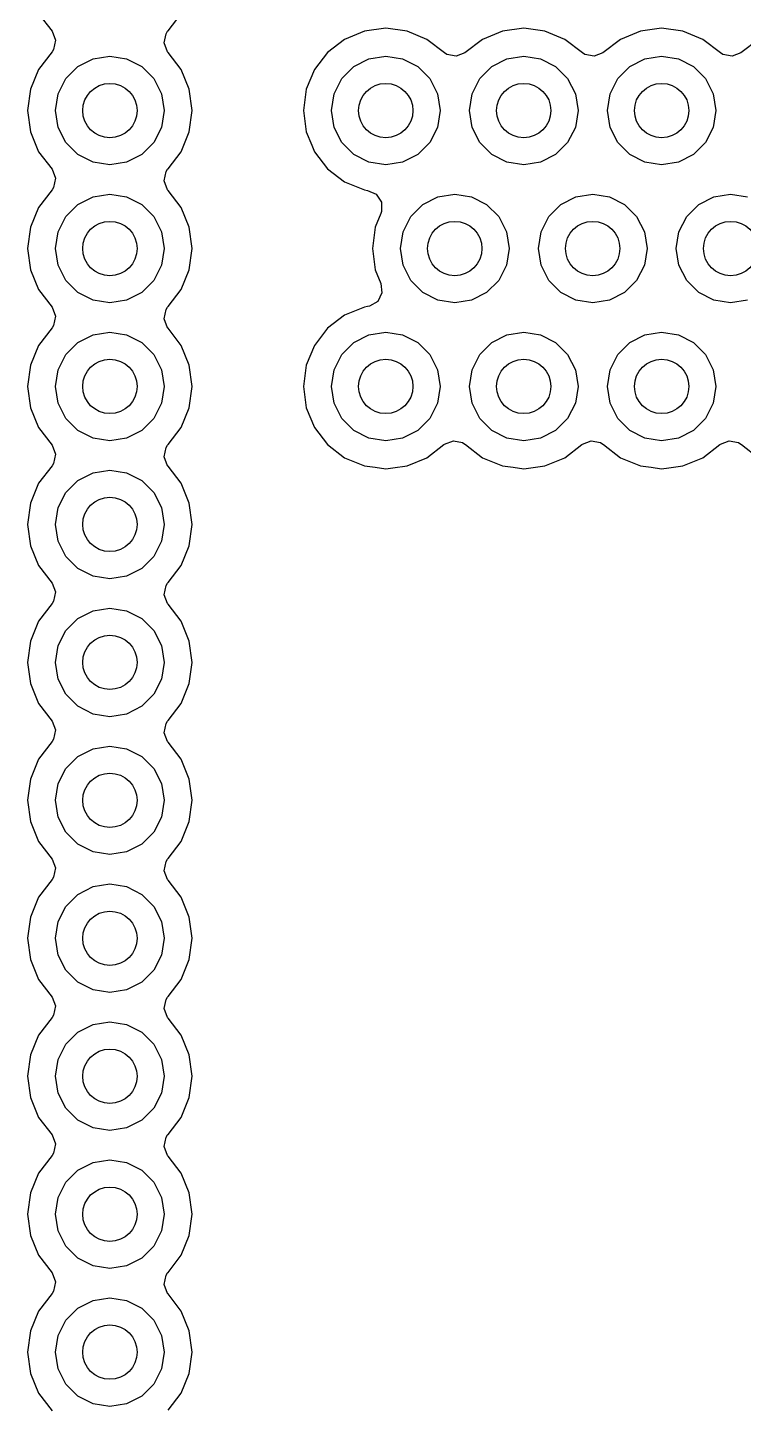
# Model space of a CAD drawing. Extents: x 116 to 183, y -128 to -37.6.
# Drawn here: x 150.27 to 155.54, y -107.86 to -97.69 of the extents above; entities that cross this region are included whole.
import ezdxf

# ---------------------------------------------------------------- set-up
doc = ezdxf.new("R2010")
doc.units = 0
doc.layers.add('BLACK', color=7, linetype='CONTINUOUS')

msp = doc.modelspace()

# ---------------------------------------------------------------- linework, layer by layer
at = {"layer": 'BLACK', "linetype": 'CONTINUOUS'}
for p, q in [((150.351464, -97.584842), (150.450965, -97.714514)), ((151.304282, -97.710282), (151.400536, -97.584841)), ((150.450965, -97.714514), (150.476159, -97.779683)), ((151.289878, -97.731873), (151.301034, -97.714513)), ((151.301034, -97.714513), (151.304278, -97.710284)), ((151.304278, -97.710284), (151.304282, -97.710282)), ((152.751237, -97.712956), (152.60516, -97.773463)), ((152.751239, -97.712955), (152.751237, -97.712956)), ((152.907999, -97.692318), (152.751239, -97.712955)), ((152.908001, -97.692318), (152.907999, -97.692318)), ((153.06476, -97.712955), (152.908001, -97.692318)), ((153.064762, -97.712956), (153.06476, -97.712955)), ((153.210842, -97.773464), (153.064762, -97.712956)), ((153.767237, -97.712956), (153.621157, -97.773464)), ((153.767239, -97.712955), (153.767237, -97.712956)), ((153.923999, -97.692318), (153.767239, -97.712955)), ((153.924001, -97.692318), (153.923999, -97.692318)), ((154.08076, -97.712955), (153.924001, -97.692318)), ((154.080762, -97.712956), (154.08076, -97.712955)), ((154.226842, -97.773464), (154.080762, -97.712956)), ((154.783237, -97.712956), (154.637157, -97.773464)), ((154.783239, -97.712955), (154.783237, -97.712956)), ((154.939999, -97.692318), (154.783239, -97.712955)), ((154.940001, -97.692318), (154.939999, -97.692318)), ((155.09676, -97.712955), (154.940001, -97.692318)), ((155.096762, -97.712956), (155.09676, -97.712955)), ((155.242842, -97.773464), (155.096762, -97.712956)), ((150.476159, -97.779683), (150.462121, -97.848128)), ((151.27584, -97.800318), (151.289878, -97.731873)), ((151.301034, -97.865487), (151.27584, -97.800318)), ((152.60516, -97.773463), (152.479718, -97.869718)), ((153.340514, -97.872965), (153.210842, -97.773464)), ((153.621157, -97.773464), (153.491486, -97.872965)), ((154.356514, -97.872965), (154.226842, -97.773464)), ((154.637157, -97.773464), (154.507486, -97.872965)), ((155.372514, -97.872965), (155.242842, -97.773464)), ((155.653157, -97.773464), (155.523486, -97.872965)), ((150.450965, -97.865486), (150.351464, -97.995157)), ((150.462121, -97.848128), (150.450965, -97.865486)), ((150.640886, -97.974393), (150.752393, -97.917577)), ((150.752393, -97.917577), (150.876, -97.898)), ((150.876, -97.898), (150.999607, -97.917577)), ((150.999607, -97.917577), (151.111114, -97.974393)), ((151.304278, -97.869715), (151.301034, -97.865487)), ((151.304282, -97.869718), (151.304278, -97.869715)), ((151.400536, -97.995159), (151.304282, -97.869718)), ((152.479718, -97.869718), (152.383463, -97.99516)), ((152.672886, -97.974393), (152.784393, -97.917577)), ((152.784393, -97.917577), (152.908, -97.898)), ((152.908, -97.898), (153.031607, -97.917577)), ((153.031607, -97.917577), (153.143114, -97.974393)), ((153.357872, -97.884121), (153.340514, -97.872965)), ((153.426317, -97.898159), (153.357872, -97.884121)), ((153.491486, -97.872965), (153.426317, -97.898159)), ((153.688886, -97.974393), (153.800393, -97.917577)), ((153.800393, -97.917577), (153.924, -97.898)), ((153.924, -97.898), (154.047607, -97.917577)), ((154.047607, -97.917577), (154.159114, -97.974393)), ((154.373872, -97.884121), (154.356514, -97.872965)), ((154.442317, -97.898159), (154.373872, -97.884121)), ((154.507486, -97.872965), (154.442317, -97.898159)), ((154.704886, -97.974393), (154.816393, -97.917577)), ((154.816393, -97.917577), (154.94, -97.898)), ((154.94, -97.898), (155.063607, -97.917577)), ((155.063607, -97.917577), (155.175114, -97.974393)), ((155.389872, -97.884121), (155.372514, -97.872965)), ((155.458317, -97.898159), (155.389872, -97.884121)), ((155.523486, -97.872965), (155.458317, -97.898159)), ((150.351464, -97.995157), (150.290956, -98.141237)), ((150.552393, -98.062886), (150.640886, -97.974393)), ((151.111114, -97.974393), (151.199607, -98.062886)), ((151.461044, -98.141238), (151.400536, -97.995159)), ((152.383463, -97.99516), (152.322956, -98.141237)), ((152.584393, -98.062886), (152.672886, -97.974393)), ((153.143114, -97.974393), (153.231607, -98.062886)), ((153.600393, -98.062886), (153.688886, -97.974393)), ((154.159114, -97.974393), (154.247607, -98.062886)), ((154.616393, -98.062886), (154.704886, -97.974393)), ((155.175114, -97.974393), (155.263607, -98.062886)), ((150.495577, -98.174393), (150.552393, -98.062886)), ((151.199607, -98.062886), (151.256423, -98.174393)), ((152.527577, -98.174393), (152.584393, -98.062886)), ((153.231607, -98.062886), (153.288423, -98.174393)), ((153.543577, -98.174393), (153.600393, -98.062886)), ((154.247607, -98.062886), (154.304423, -98.174393)), ((154.559577, -98.174393), (154.616393, -98.062886)), ((155.263607, -98.062886), (155.320423, -98.174393)), ((150.290955, -98.141239), (150.270318, -98.297998)), ((150.290956, -98.141237), (150.290955, -98.141239)), ((150.476, -98.298), (150.495577, -98.174393)), ((151.256423, -98.174393), (151.276, -98.298)), ((151.481682, -98.297998), (151.461044, -98.141238)), ((152.322955, -98.141239), (152.302318, -98.297998)), ((152.322956, -98.141237), (152.322955, -98.141239)), ((152.508, -98.298), (152.527577, -98.174393)), ((153.288423, -98.174393), (153.308, -98.298)), ((153.524, -98.298), (153.543577, -98.174393)), ((154.304423, -98.174393), (154.324, -98.298)), ((154.54, -98.298), (154.559577, -98.174393)), ((155.320423, -98.174393), (155.34, -98.298)), ((150.270318, -98.297998), (150.270318, -98.298001)), ((150.270318, -98.298001), (150.290955, -98.45476)), ((150.495577, -98.421607), (150.476, -98.298)), ((151.276, -98.298), (151.256423, -98.421607)), ((151.461044, -98.454762), (151.481682, -98.298)), ((151.481682, -98.298), (151.481682, -98.297998)), ((152.302318, -98.297998), (152.302318, -98.298001)), ((152.302318, -98.298001), (152.322955, -98.45476)), ((152.527577, -98.421607), (152.508, -98.298)), ((153.308, -98.298), (153.288423, -98.421607)), ((153.543577, -98.421607), (153.524, -98.298)), ((154.324, -98.298), (154.304423, -98.421607)), ((154.559577, -98.421607), (154.54, -98.298)), ((155.34, -98.298), (155.320423, -98.421607)), ((150.552393, -98.533114), (150.495577, -98.421607)), ((151.256423, -98.421607), (151.199607, -98.533114)), ((152.584393, -98.533114), (152.527577, -98.421607)), ((153.288423, -98.421607), (153.231607, -98.533114)), ((153.600393, -98.533114), (153.543577, -98.421607)), ((154.304423, -98.421607), (154.247607, -98.533114)), ((154.616393, -98.533114), (154.559577, -98.421607)), ((155.320423, -98.421607), (155.263607, -98.533114)), ((150.290955, -98.45476), (150.290956, -98.454762)), ((150.290956, -98.454762), (150.351464, -98.600842)), ((150.640886, -98.621607), (150.552393, -98.533114)), ((151.199607, -98.533114), (151.111114, -98.621607)), ((151.400536, -98.600841), (151.461044, -98.454762)), ((152.322955, -98.45476), (152.322956, -98.454762)), ((152.322956, -98.454762), (152.364019, -98.553898)), ((152.672886, -98.621607), (152.584393, -98.533114)), ((153.231607, -98.533114), (153.143114, -98.621607)), ((153.688886, -98.621607), (153.600393, -98.533114)), ((154.247607, -98.533114), (154.159114, -98.621607)), ((154.704886, -98.621607), (154.616393, -98.533114)), ((155.263607, -98.533114), (155.175114, -98.621607)), ((150.351464, -98.600842), (150.450965, -98.730514)), ((150.752393, -98.678423), (150.640886, -98.621607)), ((151.111114, -98.621607), (150.999607, -98.678423)), ((151.304282, -98.726282), (151.400536, -98.600841)), ((152.364019, -98.553898), (152.383464, -98.600841)), ((152.383464, -98.600841), (152.479718, -98.726282)), ((152.784393, -98.678423), (152.672886, -98.621607)), ((153.143114, -98.621607), (153.031607, -98.678423)), ((153.800393, -98.678423), (153.688886, -98.621607)), ((154.159114, -98.621607), (154.047607, -98.678423)), ((154.816393, -98.678423), (154.704886, -98.621607)), ((155.175114, -98.621607), (155.063607, -98.678423)), ((150.450965, -98.730514), (150.476159, -98.795683)), ((150.876, -98.698), (150.752393, -98.678423)), ((150.999607, -98.678423), (150.876, -98.698)), ((151.289878, -98.747873), (151.301034, -98.730513)), ((151.301034, -98.730513), (151.304278, -98.726284)), ((151.304278, -98.726284), (151.304282, -98.726282)), ((152.479718, -98.726282), (152.605159, -98.822536)), ((152.908, -98.698), (152.784393, -98.678423)), ((153.031607, -98.678423), (152.908, -98.698)), ((153.924, -98.698), (153.800393, -98.678423)), ((154.047607, -98.678423), (153.924, -98.698)), ((154.94, -98.698), (154.816393, -98.678423)), ((155.063607, -98.678423), (154.94, -98.698)), ((150.476159, -98.795683), (150.462121, -98.864128)), ((151.27584, -98.816318), (151.289878, -98.747873)), ((151.301034, -98.881487), (151.27584, -98.816318)), ((152.605159, -98.822536), (152.751238, -98.883044)), ((150.450965, -98.881486), (150.351464, -99.011157)), ((150.462121, -98.864128), (150.450965, -98.881486)), ((150.640886, -98.990393), (150.752393, -98.933577)), ((150.752393, -98.933577), (150.876, -98.914)), ((150.876, -98.914), (150.999607, -98.933577)), ((150.999607, -98.933577), (151.111114, -98.990393)), ((151.304278, -98.885715), (151.301034, -98.881487)), ((151.304282, -98.885718), (151.304278, -98.885715)), ((151.400536, -99.011159), (151.304282, -98.885718)), ((152.751238, -98.883044), (152.774316, -98.886082)), ((152.774316, -98.886082), (152.838213, -98.914348)), ((152.838213, -98.914348), (152.876685, -98.972672)), ((153.180886, -98.990393), (153.292393, -98.933577)), ((153.292393, -98.933577), (153.416, -98.914)), ((153.416, -98.914), (153.539607, -98.933577)), ((153.539607, -98.933577), (153.651114, -98.990393)), ((154.196886, -98.990393), (154.308393, -98.933577)), ((154.308393, -98.933577), (154.432, -98.914)), ((154.432, -98.914), (154.555607, -98.933577)), ((154.555607, -98.933577), (154.667114, -98.990393)), ((155.212886, -98.990393), (155.324393, -98.933577)), ((155.324393, -98.933577), (155.448, -98.914)), ((155.448, -98.914), (155.571607, -98.933577)), ((150.351464, -99.011157), (150.290956, -99.157237)), ((150.552393, -99.078886), (150.640886, -98.990393)), ((151.111114, -98.990393), (151.199607, -99.078886)), ((151.461044, -99.157238), (151.400536, -99.011159)), ((152.877517, -99.042537), (152.872693, -99.056473)), ((152.876685, -98.972672), (152.877517, -99.042537)), ((153.092393, -99.078886), (153.180886, -98.990393)), ((153.651114, -98.990393), (153.739607, -99.078886)), ((154.108393, -99.078886), (154.196886, -98.990393)), ((154.667114, -98.990393), (154.755607, -99.078886)), ((155.124393, -99.078886), (155.212886, -98.990393)), ((150.495577, -99.190393), (150.552393, -99.078886)), ((151.199607, -99.078886), (151.256423, -99.190393)), ((152.872693, -99.056473), (152.830957, -99.157234)), ((153.035577, -99.190393), (153.092393, -99.078886)), ((153.739607, -99.078886), (153.796423, -99.190393)), ((154.051577, -99.190393), (154.108393, -99.078886)), ((154.755607, -99.078886), (154.812423, -99.190393)), ((155.067577, -99.190393), (155.124393, -99.078886)), ((150.290955, -99.157239), (150.270318, -99.313998)), ((150.290956, -99.157237), (150.290955, -99.157239)), ((150.476, -99.314), (150.495577, -99.190393)), ((151.256423, -99.190393), (151.276, -99.314)), ((151.481682, -99.314), (151.461044, -99.157238)), ((152.830955, -99.157239), (152.810318, -99.313998)), ((152.830957, -99.157234), (152.830955, -99.157239)), ((153.016, -99.314), (153.035577, -99.190393)), ((153.796423, -99.190393), (153.816, -99.314)), ((154.032, -99.314), (154.051577, -99.190393)), ((154.812423, -99.190393), (154.832, -99.314)), ((155.048, -99.314), (155.067577, -99.190393)), ((150.270318, -99.313998), (150.270318, -99.314001)), ((150.270318, -99.314001), (150.290955, -99.47076)), ((150.495577, -99.437607), (150.476, -99.314)), ((151.276, -99.314), (151.256423, -99.437607)), ((151.461044, -99.470762), (151.481682, -99.314)), ((152.810318, -99.313998), (152.810318, -99.314001)), ((152.810318, -99.314001), (152.830955, -99.47076)), ((153.035577, -99.437607), (153.016, -99.314)), ((153.816, -99.314), (153.796423, -99.437607)), ((154.051577, -99.437607), (154.032, -99.314)), ((154.832, -99.314), (154.812423, -99.437607)), ((155.067577, -99.437607), (155.048, -99.314)), ((150.552393, -99.549114), (150.495577, -99.437607)), ((151.256423, -99.437607), (151.199607, -99.549114)), ((153.092393, -99.549114), (153.035577, -99.437607)), ((153.796423, -99.437607), (153.739607, -99.549114)), ((154.108393, -99.549114), (154.051577, -99.437607)), ((154.812423, -99.437607), (154.755607, -99.549114)), ((155.124393, -99.549114), (155.067577, -99.437607)), ((150.290955, -99.47076), (150.290956, -99.470762)), ((150.290956, -99.470762), (150.351464, -99.616842)), ((150.640886, -99.637607), (150.552393, -99.549114)), ((151.199607, -99.549114), (151.111114, -99.637607)), ((151.400536, -99.616841), (151.461044, -99.470762)), ((152.830955, -99.47076), (152.830957, -99.470765)), ((152.830957, -99.470765), (152.872693, -99.571526)), ((153.180886, -99.637607), (153.092393, -99.549114)), ((153.739607, -99.549114), (153.651114, -99.637607)), ((154.196886, -99.637607), (154.108393, -99.549114)), ((154.755607, -99.549114), (154.667114, -99.637607)), ((155.212886, -99.637607), (155.124393, -99.549114)), ((150.351464, -99.616842), (150.450965, -99.746514)), ((150.752393, -99.694423), (150.640886, -99.637607)), ((151.111114, -99.637607), (150.999607, -99.694423)), ((151.304282, -99.742282), (151.400536, -99.616841)), ((152.880162, -99.640995), (152.848886, -99.703474)), ((152.872693, -99.571526), (152.880162, -99.640995)), ((153.292393, -99.694423), (153.180886, -99.637607)), ((153.651114, -99.637607), (153.539607, -99.694423)), ((154.308393, -99.694423), (154.196886, -99.637607)), ((154.667114, -99.637607), (154.555607, -99.694423)), ((155.324393, -99.694423), (155.212886, -99.637607)), ((150.450965, -99.746514), (150.476159, -99.811683)), ((150.876, -99.714), (150.752393, -99.694423)), ((150.999607, -99.694423), (150.876, -99.714)), ((151.289878, -99.763873), (151.301034, -99.746513)), ((151.301034, -99.746513), (151.304278, -99.742284)), ((151.304278, -99.742284), (151.304282, -99.742282)), ((152.751237, -99.744956), (152.60516, -99.805463)), ((152.751238, -99.744956), (152.751237, -99.744956)), ((152.77432, -99.741917), (152.751238, -99.744956)), ((152.788797, -99.739126), (152.77432, -99.741917)), ((152.848886, -99.703474), (152.788797, -99.739126)), ((153.416, -99.714), (153.292393, -99.694423)), ((153.539607, -99.694423), (153.416, -99.714)), ((154.432, -99.714), (154.308393, -99.694423)), ((154.555607, -99.694423), (154.432, -99.714)), ((155.448, -99.714), (155.324393, -99.694423)), ((155.571607, -99.694423), (155.448, -99.714)), ((150.476159, -99.811683), (150.462121, -99.880128)), ((151.27584, -99.832318), (151.289878, -99.763873)), ((151.301034, -99.897487), (151.27584, -99.832318)), ((152.60516, -99.805463), (152.479718, -99.901718)), ((150.450965, -99.897486), (150.351464, -100.027157)), ((150.462121, -99.880128), (150.450965, -99.897486)), ((150.640886, -100.006393), (150.752393, -99.949577)), ((150.752393, -99.949577), (150.876, -99.93)), ((150.876, -99.93), (150.999607, -99.949577)), ((150.999607, -99.949577), (151.111114, -100.006393)), ((151.304278, -99.901715), (151.301034, -99.897487)), ((151.304282, -99.901718), (151.304278, -99.901715)), ((151.400536, -100.027159), (151.304282, -99.901718)), ((152.479718, -99.901718), (152.383463, -100.02716)), ((152.672886, -100.006393), (152.784393, -99.949577)), ((152.784393, -99.949577), (152.908, -99.93)), ((152.908, -99.93), (153.031607, -99.949577)), ((153.031607, -99.949577), (153.143114, -100.006393)), ((153.688886, -100.006393), (153.800393, -99.949577)), ((153.800393, -99.949577), (153.924, -99.93)), ((153.924, -99.93), (154.047607, -99.949577)), ((154.047607, -99.949577), (154.159114, -100.006393)), ((154.704886, -100.006393), (154.816393, -99.949577)), ((154.816393, -99.949577), (154.94, -99.93)), ((154.94, -99.93), (155.063607, -99.949577)), ((155.063607, -99.949577), (155.175114, -100.006393)), ((150.351464, -100.027157), (150.290956, -100.173237)), ((150.552393, -100.094886), (150.640886, -100.006393)), ((151.111114, -100.006393), (151.199607, -100.094886)), ((151.461044, -100.173238), (151.400536, -100.027159)), ((152.383463, -100.02716), (152.322956, -100.173237)), ((152.584393, -100.094886), (152.672886, -100.006393)), ((153.143114, -100.006393), (153.231607, -100.094886)), ((153.600393, -100.094886), (153.688886, -100.006393)), ((154.159114, -100.006393), (154.247607, -100.094886)), ((154.616393, -100.094886), (154.704886, -100.006393)), ((155.175114, -100.006393), (155.263607, -100.094886)), ((150.495577, -100.206393), (150.552393, -100.094886)), ((151.199607, -100.094886), (151.256423, -100.206393)), ((152.527577, -100.206393), (152.584393, -100.094886)), ((153.231607, -100.094886), (153.288423, -100.206393)), ((153.543577, -100.206393), (153.600393, -100.094886)), ((154.247607, -100.094886), (154.304423, -100.206393)), ((154.559577, -100.206393), (154.616393, -100.094886)), ((155.263607, -100.094886), (155.320423, -100.206393)), ((150.290955, -100.173239), (150.270318, -100.329998)), ((150.290956, -100.173237), (150.290955, -100.173239)), ((150.476, -100.33), (150.495577, -100.206393)), ((151.256423, -100.206393), (151.276, -100.33)), ((151.481682, -100.33), (151.461044, -100.173238)), ((152.322955, -100.173239), (152.302318, -100.329998)), ((152.322956, -100.173237), (152.322955, -100.173239)), ((152.508, -100.33), (152.527577, -100.206393)), ((153.288423, -100.206393), (153.308, -100.33)), ((153.524, -100.33), (153.543577, -100.206393)), ((154.304423, -100.206393), (154.324, -100.33)), ((154.54, -100.33), (154.559577, -100.206393)), ((155.320423, -100.206393), (155.34, -100.33)), ((150.270318, -100.329998), (150.270318, -100.330001)), ((150.270318, -100.330001), (150.290955, -100.48676)), ((150.495577, -100.453607), (150.476, -100.33)), ((151.276, -100.33), (151.256423, -100.453607)), ((151.461044, -100.486762), (151.481682, -100.33)), ((152.302318, -100.329998), (152.302318, -100.330001)), ((152.302318, -100.330001), (152.322955, -100.48676)), ((152.527577, -100.453607), (152.508, -100.33)), ((153.308, -100.33), (153.288423, -100.453607)), ((153.543577, -100.453607), (153.524, -100.33)), ((154.324, -100.33), (154.304423, -100.453607)), ((154.559577, -100.453607), (154.54, -100.33)), ((155.34, -100.33), (155.320423, -100.453607)), ((150.552393, -100.565114), (150.495577, -100.453607)), ((151.256423, -100.453607), (151.199607, -100.565114)), ((152.584393, -100.565114), (152.527577, -100.453607)), ((153.288423, -100.453607), (153.231607, -100.565114)), ((153.600393, -100.565114), (153.543577, -100.453607)), ((154.304423, -100.453607), (154.247607, -100.565114)), ((154.616393, -100.565114), (154.559577, -100.453607)), ((155.320423, -100.453607), (155.263607, -100.565114)), ((150.290955, -100.48676), (150.290956, -100.486762)), ((150.290956, -100.486762), (150.351464, -100.632842)), ((150.640886, -100.653607), (150.552393, -100.565114)), ((151.199607, -100.565114), (151.111114, -100.653607)), ((151.400536, -100.632841), (151.461044, -100.486762)), ((152.322955, -100.48676), (152.322956, -100.486762)), ((152.322956, -100.486762), (152.383464, -100.632841)), ((152.672886, -100.653607), (152.584393, -100.565114)), ((153.231607, -100.565114), (153.143114, -100.653607)), ((153.688886, -100.653607), (153.600393, -100.565114)), ((154.247607, -100.565114), (154.159114, -100.653607)), ((154.704886, -100.653607), (154.616393, -100.565114)), ((155.263607, -100.565114), (155.175114, -100.653607)), ((150.351464, -100.632842), (150.450965, -100.762514)), ((150.752393, -100.710423), (150.640886, -100.653607)), ((151.111114, -100.653607), (150.999607, -100.710423)), ((151.304282, -100.758282), (151.400536, -100.632841)), ((152.383464, -100.632841), (152.479718, -100.758282)), ((152.784393, -100.710423), (152.672886, -100.653607)), ((153.143114, -100.653607), (153.031607, -100.710423)), ((153.800393, -100.710423), (153.688886, -100.653607)), ((154.159114, -100.653607), (154.047607, -100.710423)), ((154.816393, -100.710423), (154.704886, -100.653607)), ((155.175114, -100.653607), (155.063607, -100.710423)), ((150.450965, -100.762514), (150.476159, -100.827683)), ((150.876, -100.73), (150.752393, -100.710423)), ((150.999607, -100.710423), (150.876, -100.73)), ((151.289878, -100.779873), (151.301034, -100.762513)), ((151.301034, -100.762513), (151.304278, -100.758284)), ((151.304278, -100.758284), (151.304282, -100.758282)), ((152.479718, -100.758282), (152.605159, -100.854536)), ((152.908, -100.73), (152.784393, -100.710423)), ((153.031607, -100.710423), (152.908, -100.73)), ((153.210841, -100.854536), (153.336282, -100.758282)), ((153.336282, -100.758282), (153.336284, -100.758278)), ((153.336284, -100.758278), (153.340513, -100.755034)), ((153.340513, -100.755034), (153.405682, -100.72984)), ((153.405682, -100.72984), (153.474127, -100.743878)), ((153.474127, -100.743878), (153.491487, -100.755034)), ((153.491487, -100.755034), (153.495715, -100.758278)), ((153.495715, -100.758278), (153.495718, -100.758282)), ((153.495718, -100.758282), (153.621159, -100.854536)), ((153.924, -100.73), (153.800393, -100.710423)), ((154.047607, -100.710423), (153.924, -100.73)), ((154.226841, -100.854536), (154.352282, -100.758282)), ((154.352282, -100.758282), (154.352284, -100.758278)), ((154.352284, -100.758278), (154.356513, -100.755034)), ((154.356513, -100.755034), (154.421682, -100.72984)), ((154.421682, -100.72984), (154.490127, -100.743878)), ((154.490127, -100.743878), (154.507487, -100.755034)), ((154.507487, -100.755034), (154.511715, -100.758278)), ((154.511715, -100.758278), (154.511718, -100.758282)), ((154.511718, -100.758282), (154.637159, -100.854536)), ((154.94, -100.73), (154.816393, -100.710423)), ((155.063607, -100.710423), (154.94, -100.73)), ((155.242841, -100.854536), (155.368282, -100.758282)), ((155.368282, -100.758282), (155.368284, -100.758278)), ((155.368284, -100.758278), (155.372513, -100.755034)), ((155.372513, -100.755034), (155.437682, -100.72984)), ((155.437682, -100.72984), (155.506127, -100.743878)), ((155.506127, -100.743878), (155.523487, -100.755034)), ((155.523487, -100.755034), (155.527715, -100.758278)), ((155.527715, -100.758278), (155.527718, -100.758282)), ((155.527718, -100.758282), (155.653159, -100.854536)), ((150.476159, -100.827683), (150.462121, -100.896128)), ((151.27584, -100.848318), (151.289878, -100.779873)), ((151.301034, -100.913487), (151.27584, -100.848318)), ((152.605159, -100.854536), (152.751238, -100.915044)), ((153.064762, -100.915044), (153.210841, -100.854536)), ((153.621159, -100.854536), (153.767238, -100.915044)), ((154.080762, -100.915044), (154.226841, -100.854536)), ((154.637159, -100.854536), (154.783238, -100.915044)), ((155.096762, -100.915044), (155.242841, -100.854536)), ((150.450965, -100.913486), (150.351464, -101.043157)), ((150.462121, -100.896128), (150.450965, -100.913486)), ((150.640886, -101.022393), (150.752393, -100.965577)), ((150.752393, -100.965577), (150.876, -100.946)), ((150.876, -100.946), (150.999607, -100.965577)), ((150.999607, -100.965577), (151.111114, -101.022393)), ((151.304278, -100.917715), (151.301034, -100.913487)), ((151.304282, -100.917718), (151.304278, -100.917715)), ((151.400536, -101.043159), (151.304282, -100.917718)), ((152.751238, -100.915044), (152.829619, -100.925363)), ((152.829619, -100.925363), (152.907999, -100.935682)), ((152.907999, -100.935682), (152.908, -100.935682)), ((152.908, -100.935682), (152.908001, -100.935682)), ((152.908001, -100.935682), (152.960254, -100.928802)), ((152.960254, -100.928802), (153.064762, -100.915044)), ((153.767238, -100.915044), (153.845619, -100.925363)), ((153.845619, -100.925363), (153.923999, -100.935682)), ((153.923999, -100.935682), (153.924, -100.935682)), ((153.924, -100.935682), (153.924001, -100.935682)), ((153.924001, -100.935682), (153.976254, -100.928802)), ((153.976254, -100.928802), (154.080762, -100.915044)), ((154.783238, -100.915044), (154.861619, -100.925363)), ((154.861619, -100.925363), (154.939999, -100.935682)), ((154.939999, -100.935682), (154.94, -100.935682)), ((154.94, -100.935682), (154.940001, -100.935682)), ((154.940001, -100.935682), (154.992254, -100.928802)), ((154.992254, -100.928802), (155.096762, -100.915044)), ((150.351464, -101.043157), (150.290956, -101.189237)), ((150.552393, -101.110886), (150.640886, -101.022393)), ((151.111114, -101.022393), (151.199607, -101.110886)), ((151.461044, -101.189238), (151.400536, -101.043159)), ((150.495577, -101.222393), (150.552393, -101.110886)), ((151.199607, -101.110886), (151.256423, -101.222393)), ((150.290955, -101.189239), (150.270318, -101.345998)), ((150.290956, -101.189237), (150.290955, -101.189239)), ((150.476, -101.346), (150.495577, -101.222393)), ((151.256423, -101.222393), (151.276, -101.346)), ((151.481682, -101.346), (151.461044, -101.189238)), ((150.270318, -101.345998), (150.270318, -101.346001)), ((150.270318, -101.346001), (150.290955, -101.50276)), ((150.495577, -101.469607), (150.476, -101.346)), ((151.276, -101.346), (151.256423, -101.469607)), ((151.461044, -101.502762), (151.481682, -101.346)), ((150.552393, -101.581114), (150.495577, -101.469607)), ((151.256423, -101.469607), (151.199607, -101.581114)), ((150.290955, -101.50276), (150.290956, -101.502762)), ((150.290956, -101.502762), (150.351464, -101.648842)), ((150.640886, -101.669607), (150.552393, -101.581114)), ((151.199607, -101.581114), (151.111114, -101.669607)), ((151.400536, -101.648841), (151.461044, -101.502762)), ((150.351464, -101.648842), (150.450965, -101.778514)), ((150.752393, -101.726423), (150.640886, -101.669607)), ((151.111114, -101.669607), (150.999607, -101.726423)), ((151.304282, -101.774282), (151.400536, -101.648841)), ((150.450965, -101.778514), (150.476159, -101.843683)), ((150.876, -101.746), (150.752393, -101.726423)), ((150.999607, -101.726423), (150.876, -101.746)), ((151.289878, -101.795873), (151.301034, -101.778513)), ((151.301034, -101.778513), (151.304278, -101.774284)), ((151.304278, -101.774284), (151.304282, -101.774282)), ((150.476159, -101.843683), (150.462121, -101.912128)), ((151.27584, -101.864318), (151.289878, -101.795873)), ((151.301034, -101.929487), (151.27584, -101.864318)), ((150.450965, -101.929486), (150.351464, -102.059157)), ((150.462121, -101.912128), (150.450965, -101.929486)), ((150.640886, -102.038393), (150.752393, -101.981577)), ((150.752393, -101.981577), (150.876, -101.962)), ((150.876, -101.962), (150.999607, -101.981577)), ((150.999607, -101.981577), (151.111114, -102.038393)), ((151.304278, -101.933715), (151.301034, -101.929487)), ((151.304282, -101.933718), (151.304278, -101.933715)), ((151.400536, -102.059159), (151.304282, -101.933718)), ((150.351464, -102.059157), (150.290956, -102.205237)), ((150.552393, -102.126886), (150.640886, -102.038393)), ((151.111114, -102.038393), (151.199607, -102.126886)), ((151.461044, -102.205238), (151.400536, -102.059159)), ((150.495577, -102.238393), (150.552393, -102.126886)), ((151.199607, -102.126886), (151.256423, -102.238393)), ((150.290955, -102.205239), (150.270318, -102.361998)), ((150.290956, -102.205237), (150.290955, -102.205239)), ((150.476, -102.362), (150.495577, -102.238393)), ((151.256423, -102.238393), (151.276, -102.362)), ((151.481682, -102.362), (151.461044, -102.205238)), ((150.270318, -102.361998), (150.270318, -102.362001)), ((150.270318, -102.362001), (150.290955, -102.51876)), ((150.495577, -102.485607), (150.476, -102.362)), ((151.276, -102.362), (151.256423, -102.485607)), ((151.461044, -102.518762), (151.481682, -102.362)), ((150.552393, -102.597114), (150.495577, -102.485607)), ((151.256423, -102.485607), (151.199607, -102.597114)), ((150.290955, -102.51876), (150.290956, -102.518762)), ((150.290956, -102.518762), (150.351464, -102.664842)), ((150.640886, -102.685607), (150.552393, -102.597114)), ((151.199607, -102.597114), (151.111114, -102.685607)), ((151.400536, -102.664841), (151.461044, -102.518762)), ((150.351464, -102.664842), (150.450965, -102.794514)), ((150.752393, -102.742423), (150.640886, -102.685607)), ((151.111114, -102.685607), (150.999607, -102.742423)), ((151.304282, -102.790282), (151.400536, -102.664841)), ((150.450965, -102.794514), (150.476159, -102.859683)), ((150.876, -102.762), (150.752393, -102.742423)), ((150.999607, -102.742423), (150.876, -102.762)), ((151.289878, -102.811873), (151.301034, -102.794513)), ((151.301034, -102.794513), (151.304278, -102.790284)), ((151.304278, -102.790284), (151.304282, -102.790282)), ((150.476159, -102.859683), (150.462121, -102.928128)), ((151.27584, -102.880318), (151.289878, -102.811873)), ((151.301034, -102.945487), (151.27584, -102.880318)), ((150.450965, -102.945486), (150.351464, -103.075157)), ((150.462121, -102.928128), (150.450965, -102.945486)), ((150.640886, -103.054393), (150.752393, -102.997577)), ((150.752393, -102.997577), (150.876, -102.978)), ((150.876, -102.978), (150.999607, -102.997577)), ((150.999607, -102.997577), (151.111114, -103.054393)), ((151.304278, -102.949715), (151.301034, -102.945487)), ((151.304282, -102.949718), (151.304278, -102.949715)), ((151.400536, -103.075159), (151.304282, -102.949718)), ((150.351464, -103.075157), (150.290956, -103.221237)), ((150.552393, -103.142886), (150.640886, -103.054393)), ((151.111114, -103.054393), (151.199607, -103.142886)), ((151.461044, -103.221238), (151.400536, -103.075159)), ((150.495577, -103.254393), (150.552393, -103.142886)), ((151.199607, -103.142886), (151.256423, -103.254393)), ((150.290955, -103.221239), (150.270318, -103.377998)), ((150.290956, -103.221237), (150.290955, -103.221239)), ((150.476, -103.378), (150.495577, -103.254393)), ((151.256423, -103.254393), (151.276, -103.378)), ((151.481682, -103.378), (151.461044, -103.221238)), ((150.270318, -103.377998), (150.270318, -103.378001)), ((150.270318, -103.378001), (150.290955, -103.53476)), ((150.495577, -103.501607), (150.476, -103.378)), ((151.276, -103.378), (151.256423, -103.501607)), ((151.461044, -103.534762), (151.481682, -103.378)), ((150.552393, -103.613114), (150.495577, -103.501607)), ((151.256423, -103.501607), (151.199607, -103.613114)), ((150.290955, -103.53476), (150.290956, -103.534762)), ((150.290956, -103.534762), (150.351464, -103.680842)), ((150.640886, -103.701607), (150.552393, -103.613114)), ((151.199607, -103.613114), (151.111114, -103.701607)), ((151.400536, -103.680841), (151.461044, -103.534762)), ((150.351464, -103.680842), (150.450965, -103.810514)), ((150.752393, -103.758423), (150.640886, -103.701607)), ((151.111114, -103.701607), (150.999607, -103.758423)), ((151.304282, -103.806282), (151.400536, -103.680841)), ((150.450965, -103.810514), (150.476159, -103.875683)), ((150.876, -103.778), (150.752393, -103.758423)), ((150.999607, -103.758423), (150.876, -103.778)), ((151.289878, -103.827873), (151.301034, -103.810513)), ((151.301034, -103.810513), (151.304278, -103.806284)), ((151.304278, -103.806284), (151.304282, -103.806282)), ((150.476159, -103.875683), (150.462121, -103.944128)), ((151.27584, -103.896318), (151.289878, -103.827873)), ((151.301034, -103.961487), (151.27584, -103.896318)), ((150.450965, -103.961486), (150.351464, -104.091157)), ((150.462121, -103.944128), (150.450965, -103.961486)), ((150.640886, -104.070393), (150.752393, -104.013577)), ((150.752393, -104.013577), (150.876, -103.994)), ((150.876, -103.994), (150.999607, -104.013577)), ((150.999607, -104.013577), (151.111114, -104.070393)), ((151.304278, -103.965715), (151.301034, -103.961487)), ((151.304282, -103.965718), (151.304278, -103.965715)), ((151.400536, -104.091159), (151.304282, -103.965718)), ((150.351464, -104.091157), (150.290956, -104.237237)), ((150.552393, -104.158886), (150.640886, -104.070393)), ((151.111114, -104.070393), (151.199607, -104.158886)), ((151.461044, -104.237238), (151.400536, -104.091159)), ((150.495577, -104.270393), (150.552393, -104.158886)), ((151.199607, -104.158886), (151.256423, -104.270393)), ((150.290955, -104.237239), (150.270318, -104.393998)), ((150.290956, -104.237237), (150.290955, -104.237239)), ((150.476, -104.394), (150.495577, -104.270393)), ((151.256423, -104.270393), (151.276, -104.394)), ((151.481682, -104.394), (151.461044, -104.237238)), ((150.270318, -104.393998), (150.270318, -104.394001)), ((150.270318, -104.394001), (150.290955, -104.55076)), ((150.495577, -104.517607), (150.476, -104.394)), ((151.276, -104.394), (151.256423, -104.517607)), ((151.461044, -104.550762), (151.481682, -104.394)), ((150.552393, -104.629114), (150.495577, -104.517607)), ((151.256423, -104.517607), (151.199607, -104.629114)), ((150.290955, -104.55076), (150.290956, -104.550762)), ((150.290956, -104.550762), (150.351464, -104.696842)), ((150.640886, -104.717607), (150.552393, -104.629114)), ((151.199607, -104.629114), (151.111114, -104.717607)), ((151.400536, -104.696841), (151.461044, -104.550762)), ((150.351464, -104.696842), (150.450965, -104.826514)), ((150.752393, -104.774423), (150.640886, -104.717607)), ((151.111114, -104.717607), (150.999607, -104.774423)), ((151.304282, -104.822282), (151.400536, -104.696841)), ((150.450965, -104.826514), (150.476159, -104.891683)), ((150.876, -104.794), (150.752393, -104.774423)), ((150.999607, -104.774423), (150.876, -104.794)), ((151.289878, -104.843873), (151.301034, -104.826513)), ((151.301034, -104.826513), (151.304278, -104.822284)), ((151.304278, -104.822284), (151.304282, -104.822282)), ((150.476159, -104.891683), (150.462121, -104.960128)), ((151.27584, -104.912318), (151.289878, -104.843873)), ((151.301034, -104.977487), (151.27584, -104.912318)), ((150.450965, -104.977486), (150.351464, -105.107157)), ((150.462121, -104.960128), (150.450965, -104.977486)), ((150.640886, -105.086393), (150.752393, -105.029577)), ((150.752393, -105.029577), (150.876, -105.01)), ((150.876, -105.01), (150.999607, -105.029577)), ((150.999607, -105.029577), (151.111114, -105.086393)), ((151.304278, -104.981715), (151.301034, -104.977487)), ((151.304282, -104.981718), (151.304278, -104.981715)), ((151.400536, -105.107159), (151.304282, -104.981718)), ((150.351464, -105.107157), (150.290956, -105.253237)), ((150.552393, -105.174886), (150.640886, -105.086393)), ((151.111114, -105.086393), (151.199607, -105.174886)), ((151.461044, -105.253238), (151.400536, -105.107159)), ((150.495577, -105.286393), (150.552393, -105.174886)), ((151.199607, -105.174886), (151.256423, -105.286393)), ((150.290955, -105.253239), (150.270318, -105.409998)), ((150.290956, -105.253237), (150.290955, -105.253239)), ((150.476, -105.41), (150.495577, -105.286393)), ((151.256423, -105.286393), (151.276, -105.41)), ((151.481682, -105.41), (151.461044, -105.253238)), ((150.270318, -105.409998), (150.270318, -105.410001)), ((150.270318, -105.410001), (150.290955, -105.56676)), ((150.495577, -105.533607), (150.476, -105.41)), ((151.276, -105.41), (151.256423, -105.533607)), ((151.461044, -105.566762), (151.481682, -105.41)), ((150.552393, -105.645114), (150.495577, -105.533607)), ((151.256423, -105.533607), (151.199607, -105.645114)), ((150.290955, -105.56676), (150.290956, -105.566762)), ((150.290956, -105.566762), (150.351464, -105.712842)), ((150.640886, -105.733607), (150.552393, -105.645114)), ((151.199607, -105.645114), (151.111114, -105.733607)), ((151.400536, -105.712841), (151.461044, -105.566762)), ((150.351464, -105.712842), (150.450965, -105.842514)), ((150.752393, -105.790423), (150.640886, -105.733607)), ((151.111114, -105.733607), (150.999607, -105.790423)), ((151.304282, -105.838282), (151.400536, -105.712841)), ((150.450965, -105.842514), (150.476159, -105.907683)), ((150.876, -105.81), (150.752393, -105.790423)), ((150.999607, -105.790423), (150.876, -105.81)), ((151.289878, -105.859873), (151.301034, -105.842513)), ((151.301034, -105.842513), (151.304278, -105.838284)), ((151.304278, -105.838284), (151.304282, -105.838282)), ((150.476159, -105.907683), (150.462121, -105.976128)), ((151.27584, -105.928318), (151.289878, -105.859873)), ((151.301034, -105.993487), (151.27584, -105.928318)), ((150.450965, -105.993486), (150.351464, -106.123157)), ((150.462121, -105.976128), (150.450965, -105.993486)), ((150.640886, -106.102393), (150.752393, -106.045577)), ((150.752393, -106.045577), (150.876, -106.026)), ((150.876, -106.026), (150.999607, -106.045577)), ((150.999607, -106.045577), (151.111114, -106.102393)), ((151.304278, -105.997715), (151.301034, -105.993487)), ((151.304282, -105.997718), (151.304278, -105.997715)), ((151.400536, -106.123159), (151.304282, -105.997718)), ((150.351464, -106.123157), (150.290956, -106.269237)), ((150.552393, -106.190886), (150.640886, -106.102393)), ((151.111114, -106.102393), (151.199607, -106.190886)), ((151.461044, -106.269238), (151.400536, -106.123159)), ((150.495577, -106.302393), (150.552393, -106.190886)), ((151.199607, -106.190886), (151.256423, -106.302393)), ((150.290955, -106.269239), (150.270318, -106.425998)), ((150.290956, -106.269237), (150.290955, -106.269239)), ((150.476, -106.426), (150.495577, -106.302393)), ((151.256423, -106.302393), (151.276, -106.426)), ((151.481682, -106.426), (151.461044, -106.269238)), ((150.270318, -106.425998), (150.270318, -106.426001)), ((150.270318, -106.426001), (150.290955, -106.58276)), ((150.495577, -106.549607), (150.476, -106.426)), ((151.276, -106.426), (151.256423, -106.549607)), ((151.461044, -106.582762), (151.481682, -106.426)), ((150.552393, -106.661114), (150.495577, -106.549607)), ((151.256423, -106.549607), (151.199607, -106.661114)), ((150.290955, -106.58276), (150.290956, -106.582762)), ((150.290956, -106.582762), (150.351464, -106.728842)), ((150.640886, -106.749607), (150.552393, -106.661114)), ((151.199607, -106.661114), (151.111114, -106.749607)), ((151.400536, -106.728841), (151.461044, -106.582762)), ((150.351464, -106.728842), (150.450965, -106.858514)), ((150.752393, -106.806423), (150.640886, -106.749607)), ((151.111114, -106.749607), (150.999607, -106.806423)), ((151.304282, -106.854282), (151.400536, -106.728841)), ((150.450965, -106.858514), (150.476159, -106.923683)), ((150.876, -106.826), (150.752393, -106.806423)), ((150.999607, -106.806423), (150.876, -106.826)), ((151.27584, -106.944318), (151.289878, -106.875873)), ((151.289878, -106.875873), (151.301034, -106.858513)), ((151.301034, -106.858513), (151.304278, -106.854284)), ((151.304278, -106.854284), (151.304282, -106.854282)), ((150.476159, -106.923683), (150.462121, -106.992128)), ((151.301034, -107.009487), (151.27584, -106.944318)), ((150.450965, -107.009486), (150.351464, -107.139157)), ((150.462121, -106.992128), (150.450965, -107.009486)), ((150.640886, -107.118393), (150.752393, -107.061577)), ((150.752393, -107.061577), (150.876, -107.042)), ((150.876, -107.042), (150.999607, -107.061577)), ((150.999607, -107.061577), (151.111114, -107.118393)), ((151.304278, -107.013715), (151.301034, -107.009487)), ((151.304282, -107.013718), (151.304278, -107.013715)), ((151.400536, -107.139159), (151.304282, -107.013718)), ((150.351464, -107.139157), (150.290956, -107.285237)), ((150.552393, -107.206886), (150.640886, -107.118393)), ((151.111114, -107.118393), (151.199607, -107.206886)), ((151.461044, -107.285238), (151.400536, -107.139159)), ((150.495577, -107.318393), (150.552393, -107.206886)), ((151.199607, -107.206886), (151.256423, -107.318393)), ((150.290955, -107.285239), (150.270318, -107.441998)), ((150.290956, -107.285237), (150.290955, -107.285239)), ((150.476, -107.442), (150.495577, -107.318393)), ((151.256423, -107.318393), (151.276, -107.442)), ((151.481682, -107.442), (151.461044, -107.285238)), ((150.270318, -107.441998), (150.270318, -107.442001)), ((150.270318, -107.442001), (150.290955, -107.59876)), ((150.495577, -107.565607), (150.476, -107.442)), ((151.276, -107.442), (151.256423, -107.565607)), ((151.461044, -107.598762), (151.481682, -107.442)), ((150.552393, -107.677114), (150.495577, -107.565607)), ((151.256423, -107.565607), (151.199607, -107.677114)), ((150.290955, -107.59876), (150.290956, -107.598762)), ((150.290956, -107.598762), (150.351464, -107.744842)), ((150.640886, -107.765607), (150.552393, -107.677114)), ((151.199607, -107.677114), (151.111114, -107.765607)), ((151.400536, -107.744841), (151.461044, -107.598762)), ((150.351464, -107.744842), (150.450965, -107.874514)), ((150.752393, -107.822423), (150.640886, -107.765607)), ((151.111114, -107.765607), (150.999607, -107.822423)), ((151.304282, -107.870282), (151.400536, -107.744841)), ((150.876, -107.842), (150.752393, -107.822423)), ((150.999607, -107.822423), (150.876, -107.842))]:
    msp.add_line(p, q, dxfattribs=at)
at = {"layer": 'BLACK'}
for centre in [(150.876, -98.298), (152.908, -98.298), (153.924, -98.298), (154.94, -98.298), (150.876, -99.314), (153.416, -99.314), (154.432, -99.314), (155.448, -99.314), (150.876, -100.33), (152.908, -100.33), (153.924, -100.33), (154.94, -100.33), (150.876, -101.346), (150.876, -102.362), (150.876, -103.378), (150.876, -104.394), (150.876, -105.41), (150.876, -106.426), (150.876, -107.442)]:
    msp.add_circle(centre, 0.2, dxfattribs=at)

doc.saveas('drawing.dxf')
